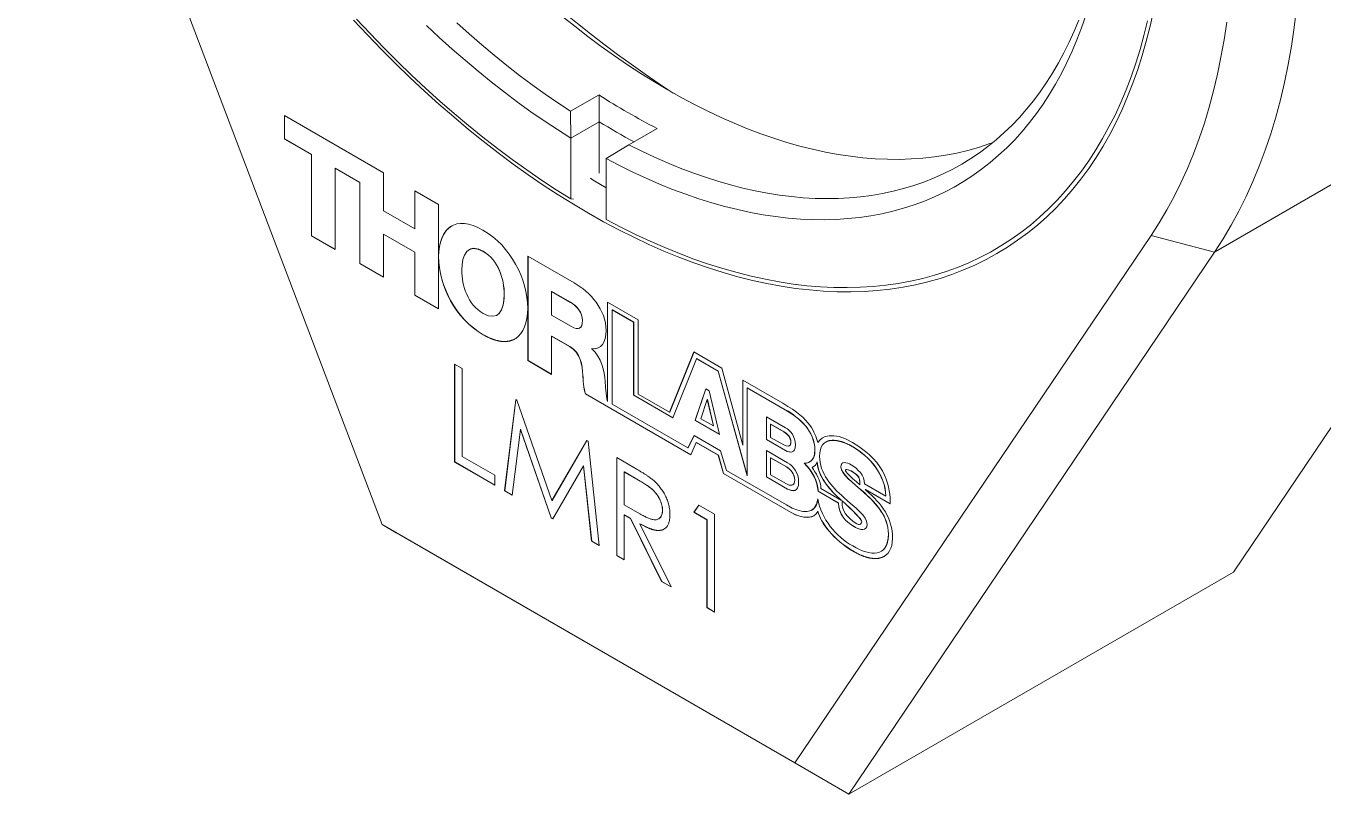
# Model space of a CAD drawing. Header units: inches. Extents: x 0.1 to 10.9, y 0 to 8.5.
# Drawn here: x 8.985 to 10.2, y 5.916 to 6.636 of the extents above; entities that cross this region are included whole.
import ezdxf

# ---------------------------------------------------------------- set-up
doc = ezdxf.new("R2010")
doc.units = ezdxf.units.IN
doc.header["$MEASUREMENT"] = 0

msp = doc.modelspace()

# ---------------------------------------------------------------- linework, layer by layer
at = {"color": 7, "linetype": 'Continuous', "lineweight": 0}
for p, q in [((8.9845, 7.0487), (9.3183, 6.1687)), ((10.4593, 6.6325), (10.0987, 6.4243)), ((10.1164, 6.1243), (10.4593, 6.6325)), ((9.4951, 6.5562), (9.5217, 6.5715)), ((9.5217, 6.5715), (9.5218, 6.5464)), ((9.4953, 6.5311), (9.4951, 6.5562)), ((9.2268, 6.5522), (9.3196, 6.4986)), ((9.2268, 6.5302), (9.2268, 6.5522)), ((9.2269, 6.5303), (9.2269, 6.5521)), ((9.5218, 6.5464), (9.4953, 6.5311)), ((9.5218, 6.5464), (9.5218, 6.5464)), ((9.5218, 6.5464), (9.5218, 6.4981)), ((9.2269, 6.5303), (9.2268, 6.5302)), ((9.2522, 6.5156), (9.2268, 6.5302)), ((9.2523, 6.5156), (9.2269, 6.5303)), ((9.4953, 6.5311), (9.4953, 6.4741)), ((9.4953, 6.5311), (9.4953, 6.5311)), ((9.5763, 6.54), (9.5497, 6.5247)), ((9.5497, 6.5247), (9.5284, 6.5119)), ((9.2522, 6.4395), (9.2522, 6.5156)), ((9.2523, 6.5156), (9.2522, 6.5156)), ((9.2523, 6.4396), (9.2523, 6.5156)), ((9.5284, 6.5119), (9.5284, 6.4549)), ((9.5284, 6.5119), (9.5284, 6.5119)), ((9.2744, 6.5028), (9.2744, 6.4267)), ((9.2975, 6.4895), (9.2744, 6.5028)), ((9.2745, 6.5028), (9.2744, 6.5028)), ((9.2976, 6.4895), (9.2745, 6.5028)), ((9.3196, 6.4986), (9.3196, 6.4629)), ((9.2975, 6.4134), (9.2975, 6.4895)), ((9.2976, 6.4895), (9.2975, 6.4895)), ((9.2976, 6.4135), (9.2976, 6.4895)), ((9.3489, 6.4461), (9.3489, 6.4817)), ((9.3489, 6.4817), (9.3711, 6.4689)), ((9.349, 6.4461), (9.349, 6.4817)), ((9.3711, 6.4689), (9.3711, 6.3709)), ((9.4953, 6.4741), (9.4979, 6.4738)), ((9.3196, 6.4629), (9.3489, 6.4461)), ((9.349, 6.4461), (9.3489, 6.4461)), ((9.2523, 6.4396), (9.2522, 6.4395)), ((9.2744, 6.4267), (9.2522, 6.4395)), ((9.2744, 6.4269), (9.2523, 6.4396)), ((9.3196, 6.441), (9.3196, 6.4006)), ((9.3489, 6.4241), (9.3196, 6.441)), ((9.3198, 6.441), (9.3196, 6.441)), ((9.349, 6.4242), (9.3198, 6.441)), ((9.7053, 5.9453), (10.0391, 6.4399)), ((10.0987, 6.4243), (10.0391, 6.4399)), ((9.349, 6.4242), (9.3489, 6.4241)), ((9.3489, 6.3838), (9.3489, 6.4241)), ((9.349, 6.3838), (9.349, 6.4242)), ((9.3713, 6.42), (9.3712, 6.4199)), ((9.4001, 6.4267), (9.4, 6.4266)), ((9.4131, 6.425), (9.413, 6.4249)), ((9.4551, 6.4204), (9.4985, 6.3954)), ((9.4551, 6.3225), (9.4551, 6.4204)), ((9.4552, 6.3225), (9.4552, 6.4204)), ((10.0987, 6.4243), (9.7558, 5.9161)), ((9.2976, 6.4135), (9.2975, 6.4134)), ((9.3196, 6.4006), (9.2975, 6.4134)), ((9.3196, 6.4008), (9.2976, 6.4135)), ((9.3711, 6.3709), (9.3489, 6.3838)), ((9.349, 6.3838), (9.3489, 6.3838)), ((9.3711, 6.3711), (9.349, 6.3838)), ((9.4329, 6.3845), (9.4328, 6.3844)), ((9.4772, 6.3873), (9.4772, 6.3652)), ((9.4949, 6.3771), (9.4772, 6.3873)), ((9.4774, 6.3873), (9.4772, 6.3873)), ((9.495, 6.3772), (9.4774, 6.3873)), ((9.7036, 6.3943), (9.7068, 6.3939)), ((9.495, 6.3772), (9.4949, 6.3771)), ((9.5585, 6.3608), (9.5296, 6.3774)), ((9.5296, 6.3774), (9.5296, 6.284)), ((9.5297, 6.3773), (9.5297, 6.2841)), ((9.4259, 6.3651), (9.426, 6.3652)), ((9.4772, 6.3652), (9.4959, 6.3544)), ((9.5062, 6.3601), (9.5061, 6.36)), ((9.5341, 6.2815), (9.5341, 6.37)), ((9.5341, 6.37), (9.5541, 6.3584)), ((9.5342, 6.37), (9.5341, 6.37)), ((9.5342, 6.37), (9.5542, 6.3585)), ((9.5585, 6.2909), (9.5585, 6.3608)), ((9.4132, 6.3467), (9.4131, 6.3467)), ((9.5036, 6.3531), (9.5037, 6.3531)), ((9.5542, 6.3585), (9.5541, 6.3584)), ((9.5541, 6.3584), (9.5541, 6.29)), ((9.5542, 6.3585), (9.5542, 6.2901)), ((9.4774, 6.3454), (9.4772, 6.3453)), ((9.4772, 6.3453), (9.4772, 6.3096)), ((9.4941, 6.3356), (9.4772, 6.3453)), ((9.4942, 6.3357), (9.4774, 6.3454)), ((9.4942, 6.3357), (9.4941, 6.3356)), ((9.4772, 6.3096), (9.4551, 6.3225)), ((9.4552, 6.3225), (9.4551, 6.3225)), ((9.4772, 6.3098), (9.4552, 6.3225)), ((9.5151, 6.3338), (9.515, 6.3337)), ((9.515, 6.3337), (9.515, 6.3334)), ((9.6107, 6.3306), (9.5879, 6.274)), ((9.6108, 6.3306), (9.588, 6.274)), ((9.5908, 6.2688), (9.6131, 6.3243)), ((9.6369, 6.3155), (9.6107, 6.3306)), ((9.6132, 6.3244), (9.6131, 6.3243)), ((9.6131, 6.3243), (9.6334, 6.3126)), ((9.6132, 6.3244), (9.6335, 6.3127)), ((9.3863, 6.3193), (9.3934, 6.3152)), ((9.3863, 6.2274), (9.3863, 6.3193)), ((9.3864, 6.2275), (9.3864, 6.3192)), ((9.3934, 6.3152), (9.3934, 6.2327)), ((9.6335, 6.3127), (9.6334, 6.3126)), ((9.6334, 6.3126), (9.6605, 6.2146)), ((9.6335, 6.3127), (9.6605, 6.215)), ((9.6565, 6.2431), (9.6369, 6.3155)), ((9.5066, 6.3085), (9.5065, 6.3084)), ((9.6939, 6.2825), (9.6565, 6.3042)), ((9.6565, 6.3042), (9.6565, 6.2431)), ((9.6566, 6.3041), (9.6566, 6.2432)), ((9.4332, 6.2003), (9.4437, 6.2861)), ((9.4333, 6.2004), (9.4438, 6.2861)), ((9.4437, 6.2861), (9.4447, 6.2855)), ((9.5091, 6.2914), (9.509, 6.2913)), ((9.6079, 6.2342), (9.509, 6.2913)), ((9.6079, 6.2343), (9.5091, 6.2914)), ((9.5542, 6.2901), (9.5541, 6.29)), ((9.5541, 6.29), (9.5908, 6.2688)), ((9.5542, 6.2901), (9.5909, 6.2689)), ((9.5879, 6.274), (9.5585, 6.2909)), ((9.6219, 6.296), (9.6118, 6.2664)), ((9.6219, 6.296), (9.6119, 6.2665)), ((9.6219, 6.296), (9.625, 6.2942)), ((9.6233, 6.286), (9.6232, 6.2859)), ((9.6291, 6.2613), (9.6233, 6.286)), ((9.625, 6.2942), (9.6347, 6.2532)), ((9.6606, 6.2971), (9.6605, 6.297)), ((9.6605, 6.2146), (9.6605, 6.297)), ((9.6605, 6.297), (9.6963, 6.2763)), ((9.6606, 6.2971), (9.6964, 6.2764)), ((9.4447, 6.2855), (9.4776, 6.1912)), ((9.5297, 6.2841), (9.5296, 6.284)), ((9.6049, 6.2406), (9.5341, 6.2815)), ((9.588, 6.274), (9.5879, 6.274)), ((9.6232, 6.2859), (9.6172, 6.268)), ((9.629, 6.2612), (9.6232, 6.2859)), ((9.6964, 6.2764), (9.6963, 6.2763)), ((9.6119, 6.2665), (9.6118, 6.2664)), ((9.6347, 6.2532), (9.6118, 6.2664)), ((9.6346, 6.2534), (9.6119, 6.2665)), ((9.6172, 6.268), (9.629, 6.2612)), ((9.6787, 6.2698), (9.6964, 6.2596)), ((9.6787, 6.2484), (9.6787, 6.2698)), ((9.6788, 6.2485), (9.6788, 6.2698)), ((9.6825, 6.2629), (9.6825, 6.2505)), ((9.695, 6.2557), (9.6825, 6.2629)), ((9.6827, 6.2629), (9.6825, 6.2629)), ((9.6951, 6.2558), (9.6827, 6.2629)), ((9.448, 6.258), (9.4404, 6.1962)), ((9.4481, 6.2581), (9.448, 6.258)), ((9.4768, 6.1752), (9.448, 6.258)), ((9.4769, 6.1752), (9.4481, 6.2581)), ((9.6108, 6.2522), (9.6049, 6.2406)), ((9.6108, 6.2521), (9.6051, 6.2407)), ((9.6355, 6.2379), (9.6108, 6.2522)), ((9.6291, 6.2613), (9.629, 6.2612)), ((9.6825, 6.2505), (9.695, 6.2434)), ((9.6951, 6.2558), (9.695, 6.2557)), ((9.4776, 6.1912), (9.5103, 6.2477)), ((9.4777, 6.1913), (9.5104, 6.2476)), ((9.5103, 6.2477), (9.5114, 6.2471)), ((9.5114, 6.2471), (9.5219, 6.1491)), ((9.6051, 6.2407), (9.6049, 6.2406)), ((9.6079, 6.2342), (9.6129, 6.2458)), ((9.6129, 6.2458), (9.6335, 6.2339)), ((9.613, 6.2458), (9.6129, 6.2458)), ((9.613, 6.2458), (9.6336, 6.234)), ((9.6412, 6.2196), (9.6355, 6.2379)), ((9.6566, 6.2432), (9.6565, 6.2431)), ((9.6788, 6.2485), (9.6787, 6.2484)), ((9.6964, 6.2381), (9.6787, 6.2484)), ((9.6787, 6.2382), (9.6984, 6.2268)), ((9.6787, 6.2382), (9.6787, 6.2135)), ((9.6965, 6.2382), (9.6788, 6.2485)), ((9.6788, 6.2381), (9.6788, 6.2135)), ((9.6965, 6.2382), (9.6964, 6.2381)), ((9.7002, 6.2425), (9.7003, 6.2426)), ((9.7016, 6.2458), (9.7015, 6.2457)), ((9.7241, 6.2383), (9.724, 6.2382)), ((9.727, 6.2459), (9.7269, 6.2458)), ((9.7344, 6.2462), (9.7342, 6.2461)), ((9.7598, 6.2417), (9.7597, 6.2416)), ((9.3864, 6.2275), (9.3863, 6.2274)), ((9.424, 6.2056), (9.3863, 6.2274)), ((9.424, 6.2058), (9.3864, 6.2275)), ((9.3934, 6.2327), (9.424, 6.2151)), ((9.5383, 6.2316), (9.5542, 6.2224)), ((9.5383, 6.1397), (9.5383, 6.2316)), ((9.5384, 6.1398), (9.5384, 6.2315)), ((9.6336, 6.234), (9.6335, 6.2339)), ((9.6335, 6.2339), (9.6383, 6.2167)), ((9.6336, 6.234), (9.6384, 6.2167)), ((9.6824, 6.2314), (9.6824, 6.2155)), ((9.6973, 6.2228), (9.6824, 6.2314)), ((9.6826, 6.2314), (9.6824, 6.2314)), ((9.6974, 6.2229), (9.6826, 6.2314)), ((9.7191, 6.2275), (9.7192, 6.2276)), ((9.7263, 6.2275), (9.7262, 6.2275)), ((9.424, 6.2151), (9.424, 6.2056)), ((9.5072, 6.2238), (9.4784, 6.1742)), ((9.5148, 6.1533), (9.5072, 6.2238)), ((9.5073, 6.2238), (9.5072, 6.2238)), ((9.5149, 6.1533), (9.5073, 6.2238)), ((9.5455, 6.2181), (9.5454, 6.218)), ((9.5454, 6.218), (9.5454, 6.1874)), ((9.5603, 6.2094), (9.5454, 6.218)), ((9.5604, 6.2095), (9.5455, 6.2181)), ((9.6383, 6.2167), (9.7017, 6.1801)), ((9.6384, 6.2167), (9.6383, 6.2167)), ((9.6384, 6.2167), (9.7018, 6.1801)), ((9.6973, 6.1872), (9.6412, 6.2196)), ((9.6984, 6.2021), (9.6787, 6.2135)), ((9.6788, 6.2135), (9.6787, 6.2135)), ((9.6985, 6.2021), (9.6788, 6.2135)), ((9.6824, 6.2155), (9.6973, 6.2069)), ((9.6974, 6.2229), (9.6973, 6.2228)), ((9.7485, 6.2228), (9.7484, 6.2228)), ((9.753, 6.2204), (9.7529, 6.2204)), ((9.7597, 6.2181), (9.7596, 6.218)), ((9.5604, 6.2095), (9.5603, 6.2094)), ((9.6985, 6.2021), (9.6984, 6.2021)), ((9.7033, 6.206), (9.7034, 6.2061)), ((9.7052, 6.2104), (9.7051, 6.2103)), ((9.749, 6.1915), (9.7297, 6.2026)), ((9.7661, 6.2099), (9.766, 6.2098)), ((9.7663, 6.2061), (9.7662, 6.2061)), ((9.7904, 6.1955), (9.7704, 6.207)), ((9.7714, 6.2017), (9.7713, 6.2016)), ((9.7713, 6.2016), (9.7947, 6.1882)), ((9.7714, 6.2017), (9.7947, 6.1883)), ((9.4333, 6.2004), (9.4332, 6.2003)), ((9.4404, 6.1962), (9.4332, 6.2003)), ((9.4404, 6.1963), (9.4333, 6.2004)), ((9.4777, 6.1913), (9.4776, 6.1912)), ((9.7272, 6.2001), (9.727, 6.2)), ((9.727, 6.2), (9.7461, 6.189)), ((9.7272, 6.2001), (9.7462, 6.1891)), ((9.7453, 6.1949), (9.7452, 6.1949)), ((9.7462, 6.1891), (9.7461, 6.189)), ((9.7491, 6.1915), (9.749, 6.1915)), ((9.7496, 6.1911), (9.7495, 6.191)), ((9.7707, 6.1984), (9.7706, 6.1983)), ((9.7905, 6.1955), (9.7904, 6.1955)), ((9.5454, 6.1874), (9.56, 6.1789)), ((9.5454, 6.178), (9.5454, 6.1356)), ((9.5512, 6.1746), (9.5454, 6.178)), ((9.5455, 6.178), (9.5454, 6.178)), ((9.5513, 6.1747), (9.5455, 6.178)), ((9.5812, 6.1823), (9.5811, 6.1823)), ((9.6107, 6.1803), (9.6153, 6.1871)), ((9.6108, 6.1804), (9.6107, 6.1803)), ((9.6229, 6.1733), (9.6107, 6.1803)), ((9.6108, 6.1804), (9.6154, 6.187)), ((9.623, 6.1733), (9.6108, 6.1804)), ((9.6153, 6.1871), (9.63, 6.1786)), ((9.63, 6.1786), (9.63, 6.0867)), ((9.7018, 6.1801), (9.7017, 6.1801)), ((9.7269, 6.1812), (9.7267, 6.1811)), ((9.3183, 6.1687), (9.7053, 5.9453)), ((9.3183, 6.1687), (9.3315, 6.1611)), ((9.4784, 6.1742), (9.4768, 6.1752)), ((9.4769, 6.1752), (9.4768, 6.1752)), ((9.4785, 6.1743), (9.4769, 6.1752)), ((9.5513, 6.1747), (9.5512, 6.1746)), ((9.5804, 6.1154), (9.5512, 6.1746)), ((9.5805, 6.1154), (9.5513, 6.1747)), ((9.5601, 6.1696), (9.56, 6.1695)), ((9.56, 6.1695), (9.5893, 6.1103)), ((9.5774, 6.174), (9.5775, 6.1741)), ((9.6229, 6.0908), (9.6229, 6.1733)), ((9.623, 6.1733), (9.6229, 6.1733)), ((9.623, 6.0909), (9.623, 6.1733)), ((9.7607, 6.167), (9.7606, 6.1669)), ((9.7666, 6.1691), (9.7667, 6.1691)), ((9.768, 6.1713), (9.7679, 6.1713)), ((9.7558, 5.9161), (9.3315, 6.1611)), ((9.5219, 6.1491), (9.5148, 6.1533)), ((9.5149, 6.1533), (9.5148, 6.1533)), ((9.5219, 6.1492), (9.5149, 6.1533)), ((9.793, 6.1601), (9.7929, 6.1601)), ((9.7611, 6.1432), (9.761, 6.1431)), ((9.7861, 6.1437), (9.7862, 6.1438)), ((9.5384, 6.1398), (9.5383, 6.1397)), ((9.5454, 6.1356), (9.5383, 6.1397)), ((9.5454, 6.1357), (9.5384, 6.1398)), ((10.1164, 6.1243), (9.7558, 5.9161)), ((9.5893, 6.1103), (9.5804, 6.1154)), ((9.5805, 6.1154), (9.5804, 6.1154)), ((9.5892, 6.1104), (9.5805, 6.1154)), ((9.623, 6.0909), (9.6229, 6.0908)), ((9.63, 6.0867), (9.6229, 6.0908)), ((9.63, 6.0868), (9.623, 6.0909)), ((9.7558, 5.9161), (9.7053, 5.9453))]:
    msp.add_line(p, q, dxfattribs=at)
at = {"color": 7, "linetype": 'Continuous', "lineweight": 0, "flags": 128}
for points in [[(10.1756, 6.6526), (10.1734, 6.6348), (10.1708, 6.6173), (10.1678, 6.6002), (10.1643, 6.5833), (10.1604, 6.5669), (10.1561, 6.5508), (10.1513, 6.5351), (10.1462, 6.5198), (10.1406, 6.5048), (10.1346, 6.4903), (10.1282, 6.4762), (10.1214, 6.4626), (10.1143, 6.4494), (10.1067, 6.4366), (10.0987, 6.4243), (10.0987, 6.4243)], [(10.0414, 6.6501), (10.0382, 6.636), (10.0347, 6.6221), (10.0309, 6.6086), (10.0267, 6.5954), (10.0221, 6.5825), (10.0172, 6.57), (10.012, 6.5578), (10.0064, 6.546), (10.0005, 6.5346), (9.9942, 6.5235), (9.9876, 6.5129), (9.9807, 6.5026), (9.9734, 6.4927), (9.9659, 6.4832), (9.958, 6.4742), (9.9498, 6.4655), (9.9413, 6.4573), (9.9326, 6.4495), (9.9235, 6.4422), (9.9141, 6.4353), (9.9045, 6.4288), (9.8946, 6.4228), (9.8845, 6.4172), (9.8741, 6.4121), (9.8634, 6.4075), (9.8525, 6.4033), (9.8414, 6.3996), (9.83, 6.3964), (9.8185, 6.3936), (9.8067, 6.3913), (9.7947, 6.3895), (9.7825, 6.3882), (9.7701, 6.3873), (9.7576, 6.3869), (9.7449, 6.387), (9.732, 6.3876), (9.719, 6.3887), (9.7058, 6.3902), (9.6925, 6.3922), (9.6791, 6.3947), (9.6656, 6.3976), (9.6519, 6.4011), (9.6382, 6.405), (9.6244, 6.4094), (9.6105, 6.4142), (9.5965, 6.4195), (9.5825, 6.4252), (9.5684, 6.4314), (9.5543, 6.4381), (9.5402, 6.4452), (9.526, 6.4527), (9.5118, 6.4607), (9.4977, 6.4691), (9.4835, 6.4779), (9.4694, 6.4871), (9.4552, 6.4968), (9.4412, 6.5068), (9.4271, 6.5173), (9.4132, 6.5281), (9.3993, 6.5393), (9.3855, 6.5509), (9.3717, 6.5629), (9.3581, 6.5752), (9.3445, 6.5878), (9.3311, 6.6008), (9.3178, 6.6142), (9.3047, 6.6278), (9.2916, 6.6418)], [(9.2944, 6.6427), (9.3071, 6.6291), (9.32, 6.6158), (9.3329, 6.6028), (9.346, 6.5902), (9.3592, 6.5778), (9.3725, 6.5658), (9.3859, 6.5542), (9.3994, 6.5429), (9.4129, 6.5319), (9.4265, 6.5213), (9.4402, 6.5111), (9.4539, 6.5013), (9.4677, 6.4918), (9.4815, 6.4827), (9.4953, 6.4741)], [(9.3883, 6.6391), (9.4, 6.6287), (9.4117, 6.6185), (9.4234, 6.6087), (9.4353, 6.5991), (9.4472, 6.5899), (9.4591, 6.581), (9.4711, 6.5724), (9.4831, 6.5641), (9.4951, 6.5562)], [(9.891, 6.527), (9.8871, 6.5256), (9.8773, 6.5223), (9.8673, 6.5195), (9.857, 6.517), (9.8466, 6.515), (9.836, 6.5134), (9.8253, 6.5122), (9.8143, 6.5115), (9.8033, 6.5111), (9.792, 6.5112), (9.7806, 6.5117), (9.7691, 6.5127), (9.7575, 6.514), (9.7458, 6.5158), (9.7339, 6.518), (9.7219, 6.5206), (9.7099, 6.5236), (9.6978, 6.5271), (9.6855, 6.5309), (9.6733, 6.5352), (9.6609, 6.5399), (9.6485, 6.545), (9.6361, 6.5504), (9.6236, 6.5563), (9.6111, 6.5626), (9.5986, 6.5692), (9.5861, 6.5763), (9.5736, 6.5837), (9.561, 6.5915), (9.5485, 6.5997), (9.5361, 6.6082), (9.5236, 6.6171), (9.5112, 6.6263), (9.4989, 6.6359), (9.4866, 6.6458)], [(9.9779, 6.6459), (9.9739, 6.6345), (9.9697, 6.6233), (9.9651, 6.6125), (9.9603, 6.6019), (9.9552, 6.5917), (9.9497, 6.5818), (9.944, 6.5722), (9.938, 6.563), (9.9317, 6.5541), (9.9252, 6.5456), (9.9184, 6.5374), (9.9113, 6.5296), (9.9039, 6.5221), (9.8963, 6.515), (9.8884, 6.5083), (9.8803, 6.5019), (9.872, 6.496), (9.8634, 6.4904), (9.8546, 6.4852), (9.8455, 6.4805), (9.8363, 6.4761), (9.8268, 6.4721), (9.8171, 6.4685), (9.8072, 6.4653), (9.7971, 6.4626), (9.7869, 6.4602), (9.7764, 6.4582), (9.7658, 6.4567), (9.755, 6.4556), (9.7441, 6.4549), (9.733, 6.4546), (9.7218, 6.4547), (9.7104, 6.4552), (9.6989, 6.4561), (9.6872, 6.4575), (9.6755, 6.4593), (9.6636, 6.4614), (9.6517, 6.464), (9.6396, 6.467), (9.6275, 6.4704), (9.6153, 6.4742), (9.603, 6.4784), (9.5907, 6.483), (9.5783, 6.488), (9.5659, 6.4934), (9.5534, 6.4992), (9.5409, 6.5054), (9.5284, 6.5119)], [(9.5284, 6.4549), (9.5422, 6.4477), (9.556, 6.4408), (9.5697, 6.4344), (9.5835, 6.4284), (9.5971, 6.4228), (9.6107, 6.4177), (9.6243, 6.413), (9.6378, 6.4088), (9.6511, 6.405), (9.6644, 6.4016), (9.6776, 6.3987), (9.6907, 6.3963), (9.7037, 6.3943), (9.7165, 6.3927), (9.7293, 6.3917), (9.7418, 6.391), (9.7542, 6.3909), (9.7665, 6.3912), (9.7786, 6.3919), (9.7905, 6.3931), (9.8022, 6.3948), (9.8138, 6.3969), (9.8251, 6.3995), (9.8362, 6.4025), (9.8471, 6.406), (9.8578, 6.4099), (9.8683, 6.4143), (9.8785, 6.4191), (9.8885, 6.4243), (9.8983, 6.43), (9.9078, 6.4361), (9.917, 6.4427), (9.926, 6.4496), (9.9346, 6.457), (9.9431, 6.4648), (9.9512, 6.473), (9.959, 6.4817), (9.9666, 6.4907), (9.9738, 6.5001), (9.9807, 6.5099), (9.9874, 6.52), (9.9937, 6.5306), (9.9997, 6.5415), (10.0054, 6.5527), (10.0107, 6.5644), (10.0157, 6.5763), (10.0204, 6.5886), (10.0248, 6.6013), (10.0288, 6.6142), (10.0325, 6.6274), (10.0358, 6.641)], [(9.5497, 6.5247), (9.5618, 6.5187), (9.5738, 6.5131), (9.5858, 6.5078), (9.5977, 6.503), (9.6096, 6.4985), (9.6214, 6.4944), (9.6332, 6.4906), (9.6449, 6.4873), (9.6565, 6.4843), (9.6681, 6.4817), (9.6795, 6.4795), (9.6909, 6.4777), (9.7021, 6.4763), (9.7132, 6.4752), (9.7242, 6.4746), (9.7351, 6.4744), (9.7459, 6.4745), (9.7565, 6.4751), (9.7669, 6.476), (9.7772, 6.4773), (9.7873, 6.4791), (9.7973, 6.4812), (9.8071, 6.4837), (9.8167, 6.4865), (9.8261, 6.4898), (9.8353, 6.4935), (9.8444, 6.4975), (9.8532, 6.5019), (9.8618, 6.5067), (9.8702, 6.5119), (9.8784, 6.5174), (9.8863, 6.5233), (9.894, 6.5296), (9.9015, 6.5362), (9.9088, 6.5432), (9.9158, 6.5505), (9.9225, 6.5581), (9.929, 6.5661), (9.9352, 6.5745), (9.9412, 6.5832), (9.9469, 6.5921), (9.9523, 6.6015), (9.9575, 6.6111), (9.9624, 6.621), (9.967, 6.6312), (9.9713, 6.6418)], [(10.0391, 6.4399), (10.0467, 6.4516), (10.0539, 6.4637), (10.0607, 6.4763), (10.0672, 6.4893), (10.0732, 6.5026), (10.0789, 6.5164), (10.0842, 6.5306), (10.0891, 6.5452), (10.0936, 6.5601), (10.0977, 6.5754), (10.1014, 6.591), (10.1047, 6.607), (10.1076, 6.6233), (10.1101, 6.6399)], [(9.4953, 6.5311), (9.4828, 6.539), (9.4703, 6.5472), (9.4578, 6.5558), (9.4454, 6.5648), (9.433, 6.5741), (9.4206, 6.5837), (9.4084, 6.5937), (9.3962, 6.604), (9.384, 6.6146), (9.372, 6.6255), (9.36, 6.6367)], [(9.5136, 6.4934), (9.5163, 6.4918), (9.5284, 6.4846)]]:
    msp.add_lwpolyline(points, dxfattribs=at)
at = {"color": 7, "linetype": 'Continuous', "lineweight": 0}
for centre, radius, start, end in [((10.172, 7.4669), 1.0657, 183.0132, 236.9815), ((9.8673, 7.1072), 0.6375, 237.169, 242.8364), ((9.8642, 7.1013), 0.652, 238.3206, 241.6442)]:
    msp.add_arc(centre, radius, start, end, dxfattribs=at)
for points in [[(9.3712, 6.4199), (9.3719, 6.4469), (9.3868, 6.4598), (9.4129, 6.4448)], [(9.3713, 6.42), (9.3716, 6.4341), (9.3759, 6.4443), (9.3836, 6.4487)], [(9.4129, 6.4448), (9.4392, 6.4297), (9.4543, 6.3994), (9.455, 6.3715)], [(9.413, 6.4249), (9.3986, 6.4332), (9.3931, 6.4218), (9.3931, 6.4073)], [(9.4131, 6.3467), (9.3869, 6.3619), (9.3719, 6.3921), (9.3712, 6.4199)], [(9.4132, 6.3467), (9.387, 6.3619), (9.372, 6.3922), (9.3713, 6.42)], [(9.4131, 6.425), (9.4075, 6.4282), (9.4032, 6.4285), (9.4001, 6.4267)], [(9.4328, 6.3844), (9.4328, 6.399), (9.4273, 6.4167), (9.413, 6.4249)], [(9.4329, 6.3845), (9.4329, 6.399), (9.4274, 6.4167), (9.4131, 6.425)], [(9.3931, 6.4073), (9.3931, 6.3927), (9.3986, 6.375), (9.413, 6.3668)], [(9.4985, 6.3954), (9.5135, 6.3867), (9.5283, 6.3703), (9.5283, 6.3506)], [(9.413, 6.3668), (9.4273, 6.3585), (9.4328, 6.3699), (9.4328, 6.3844)], [(9.426, 6.3652), (9.4308, 6.3679), (9.4329, 6.3756), (9.4329, 6.3845)], [(9.455, 6.3715), (9.4543, 6.3445), (9.4392, 6.3316), (9.4131, 6.3467)], [(9.5061, 6.36), (9.5061, 6.3673), (9.5011, 6.3735), (9.4949, 6.3771)], [(9.5062, 6.3601), (9.5062, 6.3674), (9.5012, 6.3736), (9.495, 6.3772)], [(9.4959, 6.3544), (9.5025, 6.3506), (9.5061, 6.3526), (9.5061, 6.36)], [(9.5037, 6.3531), (9.5054, 6.3541), (9.5062, 6.3564), (9.5062, 6.3601)], [(9.5283, 6.3506), (9.5283, 6.34), (9.5239, 6.3325), (9.515, 6.3337)], [(9.5065, 6.3084), (9.5059, 6.3186), (9.5045, 6.3296), (9.4941, 6.3356)], [(9.5066, 6.3085), (9.506, 6.3187), (9.5046, 6.3297), (9.4942, 6.3357)], [(9.5219, 6.3349), (9.52, 6.3339), (9.5177, 6.3334), (9.5151, 6.3338)], [(9.515, 6.3334), (9.524, 6.3257), (9.5266, 6.3126), (9.5274, 6.3028)], [(9.509, 6.2913), (9.5071, 6.2957), (9.5067, 6.3055), (9.5065, 6.3084)], [(9.5091, 6.2914), (9.5072, 6.2958), (9.5068, 6.3056), (9.5066, 6.3085)], [(9.5274, 6.3028), (9.5276, 6.2996), (9.5281, 6.2906), (9.5296, 6.284)], [(9.7269, 6.2458), (9.7233, 6.2557), (9.7212, 6.2668), (9.6939, 6.2825)], [(9.6963, 6.2763), (9.7095, 6.2689), (9.724, 6.2566), (9.724, 6.2382)], [(9.6964, 6.2764), (9.7096, 6.269), (9.7241, 6.2567), (9.7241, 6.2383)], [(9.7015, 6.2457), (9.7015, 6.2504), (9.6983, 6.2538), (9.695, 6.2557)], [(9.7016, 6.2458), (9.7016, 6.2505), (9.6984, 6.2538), (9.6951, 6.2558)], [(9.6964, 6.2596), (9.7013, 6.2568), (9.7058, 6.2515), (9.7058, 6.2434)], [(9.7594, 6.2457), (9.7402, 6.2568), (9.7307, 6.2515), (9.7269, 6.2458)], [(9.7284, 6.2328), (9.7284, 6.2521), (9.7453, 6.2499), (9.7597, 6.2416)], [(9.695, 6.2434), (9.6977, 6.2418), (9.7015, 6.2411), (9.7015, 6.2457)], [(9.7058, 6.2434), (9.7058, 6.2354), (9.7004, 6.2359), (9.6964, 6.2381)], [(9.7034, 6.2373), (9.7015, 6.2362), (9.6988, 6.2369), (9.6965, 6.2382)], [(9.7003, 6.2426), (9.7011, 6.2431), (9.7016, 6.244), (9.7016, 6.2458)], [(9.724, 6.2382), (9.724, 6.2303), (9.7199, 6.2262), (9.7139, 6.2263)], [(9.7947, 6.1882), (9.7947, 6.2025), (9.7922, 6.2267), (9.7594, 6.2457)], [(9.7597, 6.2416), (9.7749, 6.2328), (9.7903, 6.2154), (9.7904, 6.1955)], [(9.7598, 6.2417), (9.775, 6.2328), (9.7904, 6.2155), (9.7905, 6.1955)], [(9.6984, 6.2268), (9.7038, 6.2237), (9.7088, 6.2177), (9.7088, 6.2083)], [(9.7139, 6.2263), (9.7215, 6.2194), (9.7264, 6.2094), (9.727, 6.2)], [(9.7215, 6.2223), (9.7231, 6.2235), (9.7254, 6.2243), (9.7262, 6.2275)], [(9.7262, 6.2275), (9.7262, 6.2171), (9.7347, 6.2043), (9.7452, 6.1949)], [(9.7263, 6.2275), (9.7263, 6.2172), (9.7348, 6.2044), (9.7453, 6.1949)], [(9.7509, 6.1944), (9.7399, 6.2043), (9.7284, 6.2166), (9.7284, 6.2328)], [(9.7581, 6.2247), (9.7538, 6.2272), (9.7484, 6.2286), (9.7484, 6.2228)], [(9.75, 6.2265), (9.7491, 6.2259), (9.7485, 6.2248), (9.7485, 6.2228)], [(9.7051, 6.2103), (9.7051, 6.2163), (9.7013, 6.2205), (9.6973, 6.2228)], [(9.7052, 6.2104), (9.7052, 6.2164), (9.7014, 6.2206), (9.6974, 6.2229)], [(9.7297, 6.2026), (9.7297, 6.2093), (9.7246, 6.218), (9.7215, 6.2223)], [(9.7484, 6.2228), (9.7484, 6.216), (9.7595, 6.2084), (9.7706, 6.1983)], [(9.7485, 6.2228), (9.7485, 6.216), (9.7596, 6.2084), (9.7707, 6.1984)], [(9.7527, 6.2201), (9.7527, 6.2213), (9.7574, 6.2194), (9.7596, 6.218)], [(9.7662, 6.2061), (9.7556, 6.2153), (9.7527, 6.2175), (9.7527, 6.2201)], [(9.753, 6.2204), (9.7538, 6.2209), (9.7577, 6.2193), (9.7597, 6.2181)], [(9.7704, 6.207), (9.7707, 6.2148), (9.7642, 6.2212), (9.7581, 6.2247)], [(9.7596, 6.218), (9.7641, 6.2152), (9.7656, 6.2133), (9.766, 6.2098)], [(9.7597, 6.2181), (9.7643, 6.2153), (9.7657, 6.2134), (9.7661, 6.2099)], [(9.6973, 6.2069), (9.7006, 6.205), (9.7051, 6.2044), (9.7051, 6.2103)], [(9.7088, 6.2083), (9.7088, 6.1991), (9.7028, 6.1996), (9.6984, 6.2021)], [(9.706, 6.2012), (9.7039, 6.2), (9.701, 6.2007), (9.6985, 6.2021)], [(9.7034, 6.2061), (9.7045, 6.2067), (9.7052, 6.208), (9.7052, 6.2104)], [(9.766, 6.2098), (9.7662, 6.2085), (9.7662, 6.2077), (9.7662, 6.2061)], [(9.7661, 6.2099), (9.7663, 6.2085), (9.7663, 6.2078), (9.7663, 6.2061)], [(9.7719, 6.2011), (9.7717, 6.2013), (9.7715, 6.2014), (9.7713, 6.2016)], [(9.7968, 6.1558), (9.7968, 6.1752), (9.7872, 6.1876), (9.7719, 6.2011)], [(9.7268, 6.1929), (9.7248, 6.1772), (9.7123, 6.1785), (9.6973, 6.1872)], [(9.7595, 6.1487), (9.7439, 6.1577), (9.7299, 6.1739), (9.7268, 6.1929)], [(9.7452, 6.1949), (9.7464, 6.1938), (9.7477, 6.1926), (9.749, 6.1915)], [(9.7453, 6.1949), (9.7466, 6.1938), (9.7478, 6.1927), (9.7491, 6.1915)], [(9.7461, 6.189), (9.7466, 6.1784), (9.7522, 6.1718), (9.7606, 6.1669)], [(9.7462, 6.1891), (9.7467, 6.1784), (9.7523, 6.1719), (9.7607, 6.167)], [(9.7495, 6.191), (9.7589, 6.1824), (9.7684, 6.1733), (9.7679, 6.1713)], [(9.7571, 6.1742), (9.7496, 6.1809), (9.7495, 6.1857), (9.7495, 6.191)], [(9.7496, 6.1911), (9.759, 6.1825), (9.7685, 6.1733), (9.768, 6.1713)], [(9.7729, 6.1689), (9.7729, 6.1767), (9.7619, 6.1845), (9.7509, 6.1944)], [(9.7706, 6.1983), (9.7817, 6.1884), (9.7929, 6.176), (9.7929, 6.1601)], [(9.7707, 6.1984), (9.7818, 6.1884), (9.793, 6.1761), (9.793, 6.1601)], [(9.7017, 6.1801), (9.713, 6.1738), (9.7235, 6.1739), (9.7267, 6.1811)], [(9.7018, 6.1801), (9.7102, 6.1755), (9.7182, 6.1743), (9.7231, 6.177)], [(9.7267, 6.1811), (9.7298, 6.1703), (9.7404, 6.155), (9.761, 6.1431)], [(9.7269, 6.1812), (9.7299, 6.1703), (9.7405, 6.1551), (9.7611, 6.1432)], [(9.7679, 6.1713), (9.7669, 6.1675), (9.7642, 6.1679), (9.7571, 6.1742)], [(9.7606, 6.1669), (9.7667, 6.1635), (9.7729, 6.1623), (9.7729, 6.1689)], [(9.7607, 6.167), (9.7647, 6.1647), (9.7688, 6.1634), (9.7711, 6.1647)], [(9.768, 6.1713), (9.7677, 6.1702), (9.7673, 6.1695), (9.7667, 6.1691)], [(9.7929, 6.1601), (9.7929, 6.1377), (9.7763, 6.1389), (9.7595, 6.1487)], [(9.761, 6.1431), (9.7816, 6.1312), (9.7968, 6.1368), (9.7968, 6.1558)]]:
    msp.add_open_spline(points, degree=3, dxfattribs=at)
for points, knots in [([(9.4427, 6.3428), (9.4426, 6.3427), (9.4423, 6.3425), (9.4419, 6.3423), (9.4414, 6.3421), (9.441, 6.3419), (9.4405, 6.3417), (9.4399, 6.3415), (9.4394, 6.3413), (9.4388, 6.3411), (9.4383, 6.341), (9.4377, 6.3408), (9.4371, 6.3407), (9.4366, 6.3406), (9.436, 6.3406), (9.4355, 6.3405), (9.4349, 6.3404), (9.4343, 6.3404), (9.4338, 6.3404), (9.4332, 6.3404), (9.4326, 6.3404), (9.432, 6.3404), (9.4314, 6.3404), (9.4308, 6.3405), (9.4302, 6.3405), (9.4295, 6.3406), (9.429, 6.3407), (9.4283, 6.3408), (9.4277, 6.3409), (9.4271, 6.341), (9.4265, 6.3412), (9.4258, 6.3414), (9.4251, 6.3415), (9.4244, 6.3417), (9.4237, 6.342), (9.423, 6.3422), (9.4222, 6.3425), (9.4214, 6.3428), (9.4205, 6.3431), (9.4196, 6.3435), (9.4187, 6.3439), (9.4178, 6.3443), (9.4169, 6.3447), (9.416, 6.3452), (9.4151, 6.3457), (9.4141, 6.3462), (9.4135, 6.3466), (9.4132, 6.3467)], [0, 0, 0, 0, 0.016552, 0.03499, 0.053439, 0.071905, 0.093293, 0.11471, 0.136162, 0.157653, 0.179189, 0.200773, 0.222412, 0.2423, 0.262243, 0.282243, 0.302306, 0.322436, 0.342636, 0.362912, 0.383267, 0.403706, 0.424234, 0.444854, 0.465571, 0.485197, 0.504918, 0.524736, 0.544656, 0.564681, 0.58604, 0.607526, 0.629144, 0.650899, 0.672796, 0.694838, 0.72101, 0.747398, 0.774011, 0.800855, 0.828494, 0.856389, 0.88455, 0.912984, 0.941698, 0.970701, 1, 1, 1, 1]), ([(9.7316, 6.2502), (9.7315, 6.2501), (9.7314, 6.25), (9.7311, 6.2499), (9.7308, 6.2497), (9.7305, 6.2495), (9.7302, 6.2492), (9.7299, 6.249), (9.7295, 6.2487), (9.7292, 6.2485), (9.7289, 6.2482), (9.7286, 6.2479), (9.7284, 6.2476), (9.7281, 6.2473), (9.7279, 6.247), (9.7276, 6.2467), (9.7274, 6.2465), (9.7272, 6.2462), (9.7271, 6.246), (9.727, 6.2459)], [0, 0, 0, 0, 0.031756, 0.093958, 0.155352, 0.215939, 0.275713, 0.334672, 0.402421, 0.469045, 0.534533, 0.598874, 0.662054, 0.724058, 0.781428, 0.837723, 0.892928, 0.947026, 1, 1, 1, 1]), ([(9.7241, 6.2383), (9.7241, 6.2382), (9.7241, 6.2379), (9.7241, 6.2376), (9.7241, 6.2373), (9.7241, 6.237), (9.7241, 6.2367), (9.724, 6.2364), (9.724, 6.236), (9.724, 6.2357), (9.7239, 6.2354), (9.7239, 6.2351), (9.7238, 6.2348), (9.7238, 6.2345), (9.7237, 6.2342), (9.7236, 6.2339), (9.7236, 6.2336), (9.7235, 6.2333), (9.7234, 6.233), (9.7233, 6.2327), (9.7232, 6.2325), (9.7231, 6.2322), (9.723, 6.232), (9.7229, 6.2317), (9.7228, 6.2315), (9.7226, 6.2312), (9.7225, 6.231), (9.7224, 6.2308), (9.7223, 6.2306), (9.7221, 6.2303), (9.722, 6.2301), (9.7218, 6.2299), (9.7217, 6.2297), (9.7215, 6.2295), (9.7214, 6.2293), (9.7212, 6.2292), (9.721, 6.229), (9.7209, 6.2288), (9.7207, 6.2286), (9.7205, 6.2285), (9.7203, 6.2283), (9.7201, 6.2282), (9.7199, 6.228), (9.7197, 6.2279), (9.7195, 6.2278), (9.7194, 6.2277), (9.7193, 6.2276), (9.7192, 6.2276)], [0, 0, 0, 0, 0.022075, 0.044038, 0.065893, 0.087644, 0.109297, 0.130855, 0.152323, 0.175838, 0.199255, 0.222579, 0.245816, 0.26897, 0.292048, 0.315054, 0.337994, 0.360872, 0.383693, 0.406056, 0.428374, 0.45065, 0.47289, 0.495499, 0.518079, 0.540633, 0.563165, 0.58568, 0.607779, 0.629868, 0.65195, 0.674029, 0.696558, 0.719091, 0.74163, 0.764179, 0.786741, 0.809317, 0.831912, 0.854479, 0.877069, 0.899684, 0.922328, 0.945002, 0.967304, 0.989639, 1, 1, 1, 1]), ([(9.7343, 6.2462), (9.7344, 6.2462), (9.7345, 6.2463), (9.7348, 6.2464), (9.7351, 6.2466), (9.7354, 6.2467), (9.7357, 6.2468), (9.736, 6.247), (9.7364, 6.2471), (9.7367, 6.2472), (9.7371, 6.2473), (9.7375, 6.2474), (9.7379, 6.2475), (9.7383, 6.2475), (9.7388, 6.2476), (9.7392, 6.2477), (9.7397, 6.2477), (9.7401, 6.2477), (9.7406, 6.2478), (9.7411, 6.2478), (9.7416, 6.2478), (9.7421, 6.2477), (9.7426, 6.2477), (9.7432, 6.2477), (9.7437, 6.2476), (9.7443, 6.2475), (9.7449, 6.2474), (9.7456, 6.2473), (9.7463, 6.2471), (9.7471, 6.247), (9.7478, 6.2468), (9.7486, 6.2466), (9.7494, 6.2463), (9.7502, 6.2461), (9.751, 6.2458), (9.7519, 6.2454), (9.7528, 6.2451), (9.7537, 6.2447), (9.7546, 6.2443), (9.7555, 6.2439), (9.7564, 6.2435), (9.7572, 6.243), (9.7581, 6.2426), (9.7589, 6.2421), (9.7595, 6.2418), (9.7598, 6.2417)], [0, 0, 0, 0, 0.005904, 0.021308, 0.036732, 0.052178, 0.067651, 0.083151, 0.098681, 0.114243, 0.129839, 0.148265, 0.166742, 0.185272, 0.203856, 0.223181, 0.242565, 0.26201, 0.281516, 0.301081, 0.320706, 0.340389, 0.362107, 0.383892, 0.405741, 0.427652, 0.44962, 0.477721, 0.505901, 0.534154, 0.562468, 0.590833, 0.619238, 0.647671, 0.680863, 0.714056, 0.74723, 0.780363, 0.813431, 0.846412, 0.877408, 0.908286, 0.939024, 0.969602, 1, 1, 1, 1]), ([(9.7141, 6.2263), (9.7142, 6.2262), (9.7144, 6.226), (9.7147, 6.2257), (9.715, 6.2254), (9.7153, 6.2251), (9.7156, 6.2248), (9.7159, 6.2245), (9.7162, 6.2242), (9.7165, 6.2239), (9.7168, 6.2235), (9.7171, 6.2231), (9.7175, 6.2228), (9.7178, 6.2224), (9.7181, 6.2221), (9.7184, 6.2217), (9.7187, 6.2213), (9.7189, 6.2209), (9.7192, 6.2206), (9.7195, 6.2202), (9.7198, 6.2198), (9.72, 6.2194), (9.7203, 6.219), (9.7206, 6.2187), (9.7208, 6.2183), (9.7211, 6.2179), (9.7213, 6.2175), (9.7216, 6.2171), (9.7218, 6.2167), (9.722, 6.2163), (9.7223, 6.2158), (9.7225, 6.2154), (9.7227, 6.215), (9.7229, 6.2146), (9.7231, 6.2142), (9.7234, 6.2138), (9.7236, 6.2133), (9.7237, 6.2129), (9.7239, 6.2125), (9.7241, 6.2121), (9.7243, 6.2116), (9.7245, 6.2112), (9.7247, 6.2108), (9.7248, 6.2104), (9.725, 6.2099), (9.7251, 6.2095), (9.7253, 6.2091), (9.7254, 6.2086), (9.7256, 6.2082), (9.7257, 6.2078), (9.7258, 6.2073), (9.726, 6.2069), (9.7261, 6.2065), (9.7262, 6.206), (9.7263, 6.2056), (9.7264, 6.2051), (9.7265, 6.2047), (9.7266, 6.2043), (9.7267, 6.2038), (9.7267, 6.2034), (9.7268, 6.2029), (9.7269, 6.2025), (9.727, 6.202), (9.727, 6.2015), (9.7271, 6.201), (9.7271, 6.2006), (9.7271, 6.2002), (9.7272, 6.2001)], [0, 0, 0, 0, 0.011886, 0.026753, 0.041547, 0.056271, 0.070926, 0.085515, 0.100042, 0.11595, 0.131788, 0.147558, 0.163264, 0.178908, 0.194495, 0.210027, 0.225506, 0.240937, 0.256322, 0.271391, 0.28642, 0.301415, 0.316376, 0.331578, 0.346751, 0.3619, 0.377025, 0.39213, 0.406949, 0.421754, 0.436548, 0.451333, 0.466413, 0.48149, 0.496565, 0.511642, 0.526724, 0.541812, 0.556909, 0.571985, 0.587076, 0.602183, 0.61731, 0.632459, 0.647361, 0.662288, 0.677243, 0.692229, 0.707554, 0.722915, 0.738314, 0.753754, 0.769238, 0.784767, 0.800343, 0.81597, 0.831649, 0.847382, 0.863173, 0.879022, 0.894933, 0.910907, 0.928555, 0.946285, 0.964101, 0.982005, 1, 1, 1, 1]), ([(9.5542, 6.2224), (9.5552, 6.2218), (9.5573, 6.2206), (9.5602, 6.2188), (9.5629, 6.2172), (9.5652, 6.2157), (9.5674, 6.2143), (9.5692, 6.213), (9.5708, 6.2118), (9.5718, 6.2111), (9.5722, 6.2107)], [0, 0, 0, 0, 0.1762578, 0.3384344, 0.4848221, 0.6171576, 0.7346984, 0.8373852, 0.9263724, 1, 1, 1, 1]), ([(9.5811, 6.1823), (9.5811, 6.183), (9.581, 6.1845), (9.5806, 6.1869), (9.5798, 6.1894), (9.5788, 6.1919), (9.5776, 6.1943), (9.5762, 6.1966), (9.5745, 6.1987), (9.573, 6.2004), (9.5717, 6.2016), (9.5705, 6.2026), (9.5692, 6.2037), (9.5677, 6.2047), (9.5661, 6.2059), (9.5643, 6.207), (9.5624, 6.2082), (9.561, 6.209), (9.5603, 6.2094)], [0, 0, 0, 0, 0.068814, 0.136365, 0.204019, 0.273064, 0.342913, 0.410965, 0.479169, 0.549308, 0.587652, 0.630647, 0.678879, 0.731934, 0.791111, 0.855283, 0.925086, 1, 1, 1, 1]), ([(9.5812, 6.1823), (9.5812, 6.1831), (9.5811, 6.1846), (9.5807, 6.187), (9.5799, 6.1894), (9.5789, 6.1919), (9.5777, 6.1943), (9.5763, 6.1967), (9.5746, 6.1988), (9.5731, 6.2004), (9.5718, 6.2017), (9.5706, 6.2027), (9.5693, 6.2037), (9.5678, 6.2048), (9.5662, 6.2059), (9.5644, 6.2071), (9.5625, 6.2083), (9.5611, 6.2091), (9.5604, 6.2095)], [0, 0, 0, 0, 0.068814, 0.136365, 0.204019, 0.273064, 0.342913, 0.410965, 0.479169, 0.549308, 0.587652, 0.630647, 0.678879, 0.731934, 0.791111, 0.855283, 0.925086, 1, 1, 1, 1]), ([(9.5722, 6.2107), (9.5728, 6.2102), (9.5739, 6.2092), (9.5756, 6.2076), (9.5772, 6.2058), (9.5787, 6.204), (9.5801, 6.2021), (9.5814, 6.2002), (9.5827, 6.1981), (9.5838, 6.1959), (9.5849, 6.1938), (9.5858, 6.1915), (9.5865, 6.1893), (9.5871, 6.1871), (9.5876, 6.1848), (9.588, 6.1826), (9.5882, 6.1804), (9.5882, 6.1789), (9.5882, 6.1781)], [0, 0, 0, 0, 0.064217, 0.127064, 0.188745, 0.249132, 0.309453, 0.369827, 0.43065, 0.492352, 0.554072, 0.61569, 0.676798, 0.738439, 0.801317, 0.865185, 0.931641, 1, 1, 1, 1]), ([(9.7269, 6.1926), (9.7269, 6.1925), (9.7268, 6.1923), (9.7268, 6.192), (9.7267, 6.1915), (9.7266, 6.191), (9.7265, 6.1905), (9.7264, 6.1901), (9.7263, 6.1897), (9.7262, 6.1892), (9.726, 6.1888), (9.7259, 6.1885), (9.7258, 6.1882), (9.7257, 6.1879), (9.7256, 6.1876), (9.7255, 6.1873), (9.7253, 6.187), (9.7252, 6.1867), (9.7251, 6.1865), (9.7249, 6.1862), (9.7248, 6.186), (9.7246, 6.1857), (9.7245, 6.1855), (9.7243, 6.1852), (9.7242, 6.185), (9.724, 6.1848), (9.7238, 6.1846), (9.7237, 6.1844), (9.7235, 6.1842), (9.7233, 6.1839), (9.7231, 6.1837), (9.7229, 6.1835), (9.7226, 6.1833), (9.7224, 6.1831), (9.7222, 6.1829), (9.7219, 6.1828), (9.7217, 6.1826), (9.7215, 6.1824), (9.7213, 6.1823), (9.7212, 6.1823), (9.7212, 6.1823)], [0, 0, 0, 0, 0.009484, 0.045481, 0.081069, 0.116261, 0.151071, 0.1849, 0.218387, 0.251544, 0.284385, 0.310439, 0.336305, 0.361991, 0.387503, 0.412848, 0.437585, 0.462173, 0.48662, 0.510931, 0.535553, 0.560047, 0.584421, 0.608682, 0.632836, 0.656462, 0.679997, 0.703447, 0.726819, 0.75455, 0.782188, 0.809744, 0.837228, 0.864648, 0.892015, 0.918097, 0.944147, 0.970172, 0.99618, 1, 1, 1, 1]), ([(9.56, 6.1789), (9.5606, 6.1785), (9.562, 6.1777), (9.5639, 6.1767), (9.5656, 6.1758), (9.5673, 6.175), (9.5688, 6.1744), (9.5701, 6.1739), (9.5714, 6.1736), (9.5728, 6.1733), (9.5744, 6.1732), (9.5761, 6.1734), (9.5776, 6.1741), (9.5789, 6.1751), (9.5799, 6.1765), (9.5806, 6.1781), (9.581, 6.1801), (9.5811, 6.1815), (9.5811, 6.1823)], [0, 0, 0, 0, 0.071668, 0.138913, 0.201185, 0.259124, 0.312255, 0.360682, 0.405086, 0.445102, 0.518778, 0.589462, 0.658462, 0.727283, 0.796322, 0.863175, 0.930949, 1, 1, 1, 1]), ([(9.5882, 6.1781), (9.5882, 6.1769), (9.5881, 6.1746), (9.5875, 6.1715), (9.5865, 6.1688), (9.5852, 6.1666), (9.5834, 6.1649), (9.5813, 6.1638), (9.5789, 6.1632), (9.5766, 6.1631), (9.5746, 6.1634), (9.5729, 6.1637), (9.5711, 6.1643), (9.5692, 6.165), (9.5671, 6.1659), (9.5648, 6.1669), (9.5625, 6.1681), (9.5609, 6.1691), (9.56, 6.1695)], [0, 0, 0, 0, 0.07878, 0.153721, 0.226714, 0.299191, 0.37119, 0.443006, 0.516689, 0.593217, 0.633873, 0.676989, 0.7229, 0.771959, 0.824211, 0.879379, 0.937948, 1, 1, 1, 1]), ([(9.5775, 6.1741), (9.5775, 6.1741), (9.5781, 6.1744), (9.579, 6.1752), (9.58, 6.1765), (9.5807, 6.1782), (9.5811, 6.1801), (9.5812, 6.1816), (9.5812, 6.1823)], [0.6479415, 0.6479415, 0.6479415, 0.6479415, 0.6584622, 0.7272832, 0.7963225, 0.8631749, 0.9309494, 1, 1, 1, 1]), ([(9.5826, 6.1645), (9.5826, 6.1645), (9.5824, 6.1644), (9.5822, 6.1643), (9.5819, 6.1641), (9.5817, 6.164), (9.5814, 6.1639), (9.5811, 6.1638), (9.5809, 6.1637), (9.5806, 6.1637), (9.5803, 6.1636), (9.58, 6.1635), (9.5797, 6.1635), (9.5794, 6.1634), (9.5791, 6.1634), (9.5788, 6.1633), (9.5785, 6.1633), (9.5781, 6.1633), (9.5778, 6.1632), (9.5774, 6.1632), (9.577, 6.1632), (9.5766, 6.1632), (9.5762, 6.1633), (9.5758, 6.1633), (9.5754, 6.1634), (9.575, 6.1634), (9.5746, 6.1635), (9.5741, 6.1636), (9.5736, 6.1637), (9.5732, 6.1638), (9.5727, 6.1639), (9.5721, 6.1641), (9.5715, 6.1643), (9.5708, 6.1645), (9.5701, 6.1648), (9.5694, 6.165), (9.5686, 6.1653), (9.5677, 6.1657), (9.5666, 6.1662), (9.5653, 6.1668), (9.564, 6.1675), (9.5627, 6.1681), (9.5614, 6.1689), (9.5606, 6.1693), (9.5601, 6.1696)], [0, 0, 0, 0, 0.010516, 0.025028, 0.039539, 0.054048, 0.068555, 0.083059, 0.097564, 0.112069, 0.126577, 0.141087, 0.1556, 0.170115, 0.184632, 0.200601, 0.21657, 0.232538, 0.248503, 0.264464, 0.282927, 0.301385, 0.319839, 0.33829, 0.356743, 0.375199, 0.393657, 0.413961, 0.434261, 0.454557, 0.474851, 0.495147, 0.525359, 0.555571, 0.585776, 0.615977, 0.64618, 0.676386, 0.730325, 0.78426, 0.838197, 0.892132, 0.946063, 1, 1, 1, 1]), ([(9.793, 6.1601), (9.793, 6.1599), (9.793, 6.1595), (9.7929, 6.1589), (9.7929, 6.1583), (9.7929, 6.1578), (9.7929, 6.1572), (9.7928, 6.1567), (9.7928, 6.1561), (9.7927, 6.1556), (9.7926, 6.1551), (9.7926, 6.1547), (9.7925, 6.1542), (9.7924, 6.1537), (9.7923, 6.1533), (9.7922, 6.1529), (9.7921, 6.1524), (9.792, 6.152), (9.7919, 6.1516), (9.7918, 6.1512), (9.7917, 6.1508), (9.7915, 6.1504), (9.7914, 6.1501), (9.7912, 6.1497), (9.7911, 6.1494), (9.7909, 6.149), (9.7908, 6.1487), (9.7906, 6.1484), (9.7904, 6.148), (9.7902, 6.1477), (9.7901, 6.1474), (9.7899, 6.1472), (9.7897, 6.1469), (9.7895, 6.1466), (9.7892, 6.1463), (9.789, 6.1461), (9.7888, 6.1458), (9.7886, 6.1456), (9.7884, 6.1454), (9.7881, 6.1451), (9.7879, 6.1449), (9.7876, 6.1447), (9.7874, 6.1445), (9.7871, 6.1443), (9.7869, 6.1442), (9.7866, 6.144), (9.7864, 6.1438), (9.7863, 6.1438), (9.7862, 6.1438)], [0, 0, 0, 0, 0.027452, 0.054594, 0.081433, 0.107978, 0.134236, 0.160216, 0.184465, 0.208481, 0.23227, 0.255841, 0.279199, 0.302352, 0.325307, 0.348071, 0.370651, 0.393053, 0.414889, 0.436568, 0.458095, 0.479478, 0.501107, 0.522599, 0.543962, 0.565201, 0.586324, 0.606962, 0.6275, 0.647944, 0.6683, 0.688987, 0.709593, 0.730127, 0.750592, 0.770996, 0.791344, 0.811641, 0.831849, 0.852017, 0.872151, 0.892255, 0.912335, 0.932036, 0.951723, 0.971399, 0.991068, 1, 1, 1, 1]), ([(9.7611, 6.1432), (9.7614, 6.143), (9.762, 6.1427), (9.7628, 6.1422), (9.7637, 6.1418), (9.7645, 6.1413), (9.7653, 6.1409), (9.7662, 6.1405), (9.767, 6.1402), (9.7677, 6.1399), (9.7685, 6.1395), (9.7692, 6.1393), (9.7699, 6.139), (9.7707, 6.1387), (9.7714, 6.1385), (9.7721, 6.1383), (9.7728, 6.1381), (9.7735, 6.1379), (9.7742, 6.1377), (9.7749, 6.1376), (9.7755, 6.1374), (9.7761, 6.1373), (9.7768, 6.1372), (9.7774, 6.1372), (9.778, 6.1371), (9.7786, 6.137), (9.7792, 6.137), (9.7798, 6.137), (9.7804, 6.1369), (9.781, 6.137), (9.7816, 6.137), (9.7822, 6.137), (9.7827, 6.1371), (9.7833, 6.1371), (9.7838, 6.1372), (9.7843, 6.1373), (9.7848, 6.1374), (9.7853, 6.1375), (9.7858, 6.1376), (9.7863, 6.1378), (9.7867, 6.138), (9.7872, 6.1381), (9.7876, 6.1383), (9.7881, 6.1385), (9.7885, 6.1387), (9.7888, 6.1389), (9.789, 6.139), (9.7891, 6.1391)], [0, 0, 0, 0, 0.0281805, 0.0561592, 0.083939, 0.1115224, 0.1389121, 0.1661107, 0.1931207, 0.2177164, 0.2421576, 0.2664463, 0.2905842, 0.3145732, 0.3384153, 0.3621121, 0.3856655, 0.4090773, 0.4323493, 0.4554834, 0.4784814, 0.5000421, 0.5214851, 0.5428118, 0.5640237, 0.5851226, 0.6073785, 0.6295109, 0.6515219, 0.6734136, 0.695188, 0.7168474, 0.7371656, 0.7573855, 0.7775088, 0.7975377, 0.8174741, 0.8373203, 0.8570784, 0.8767506, 0.8963394, 0.9158472, 0.9349301, 0.9539396, 0.9728784, 0.991749, 1, 1, 1, 1])]:
    msp.add_open_spline(points, degree=3, knots=knots, dxfattribs=at)

doc.saveas('drawing.dxf')
